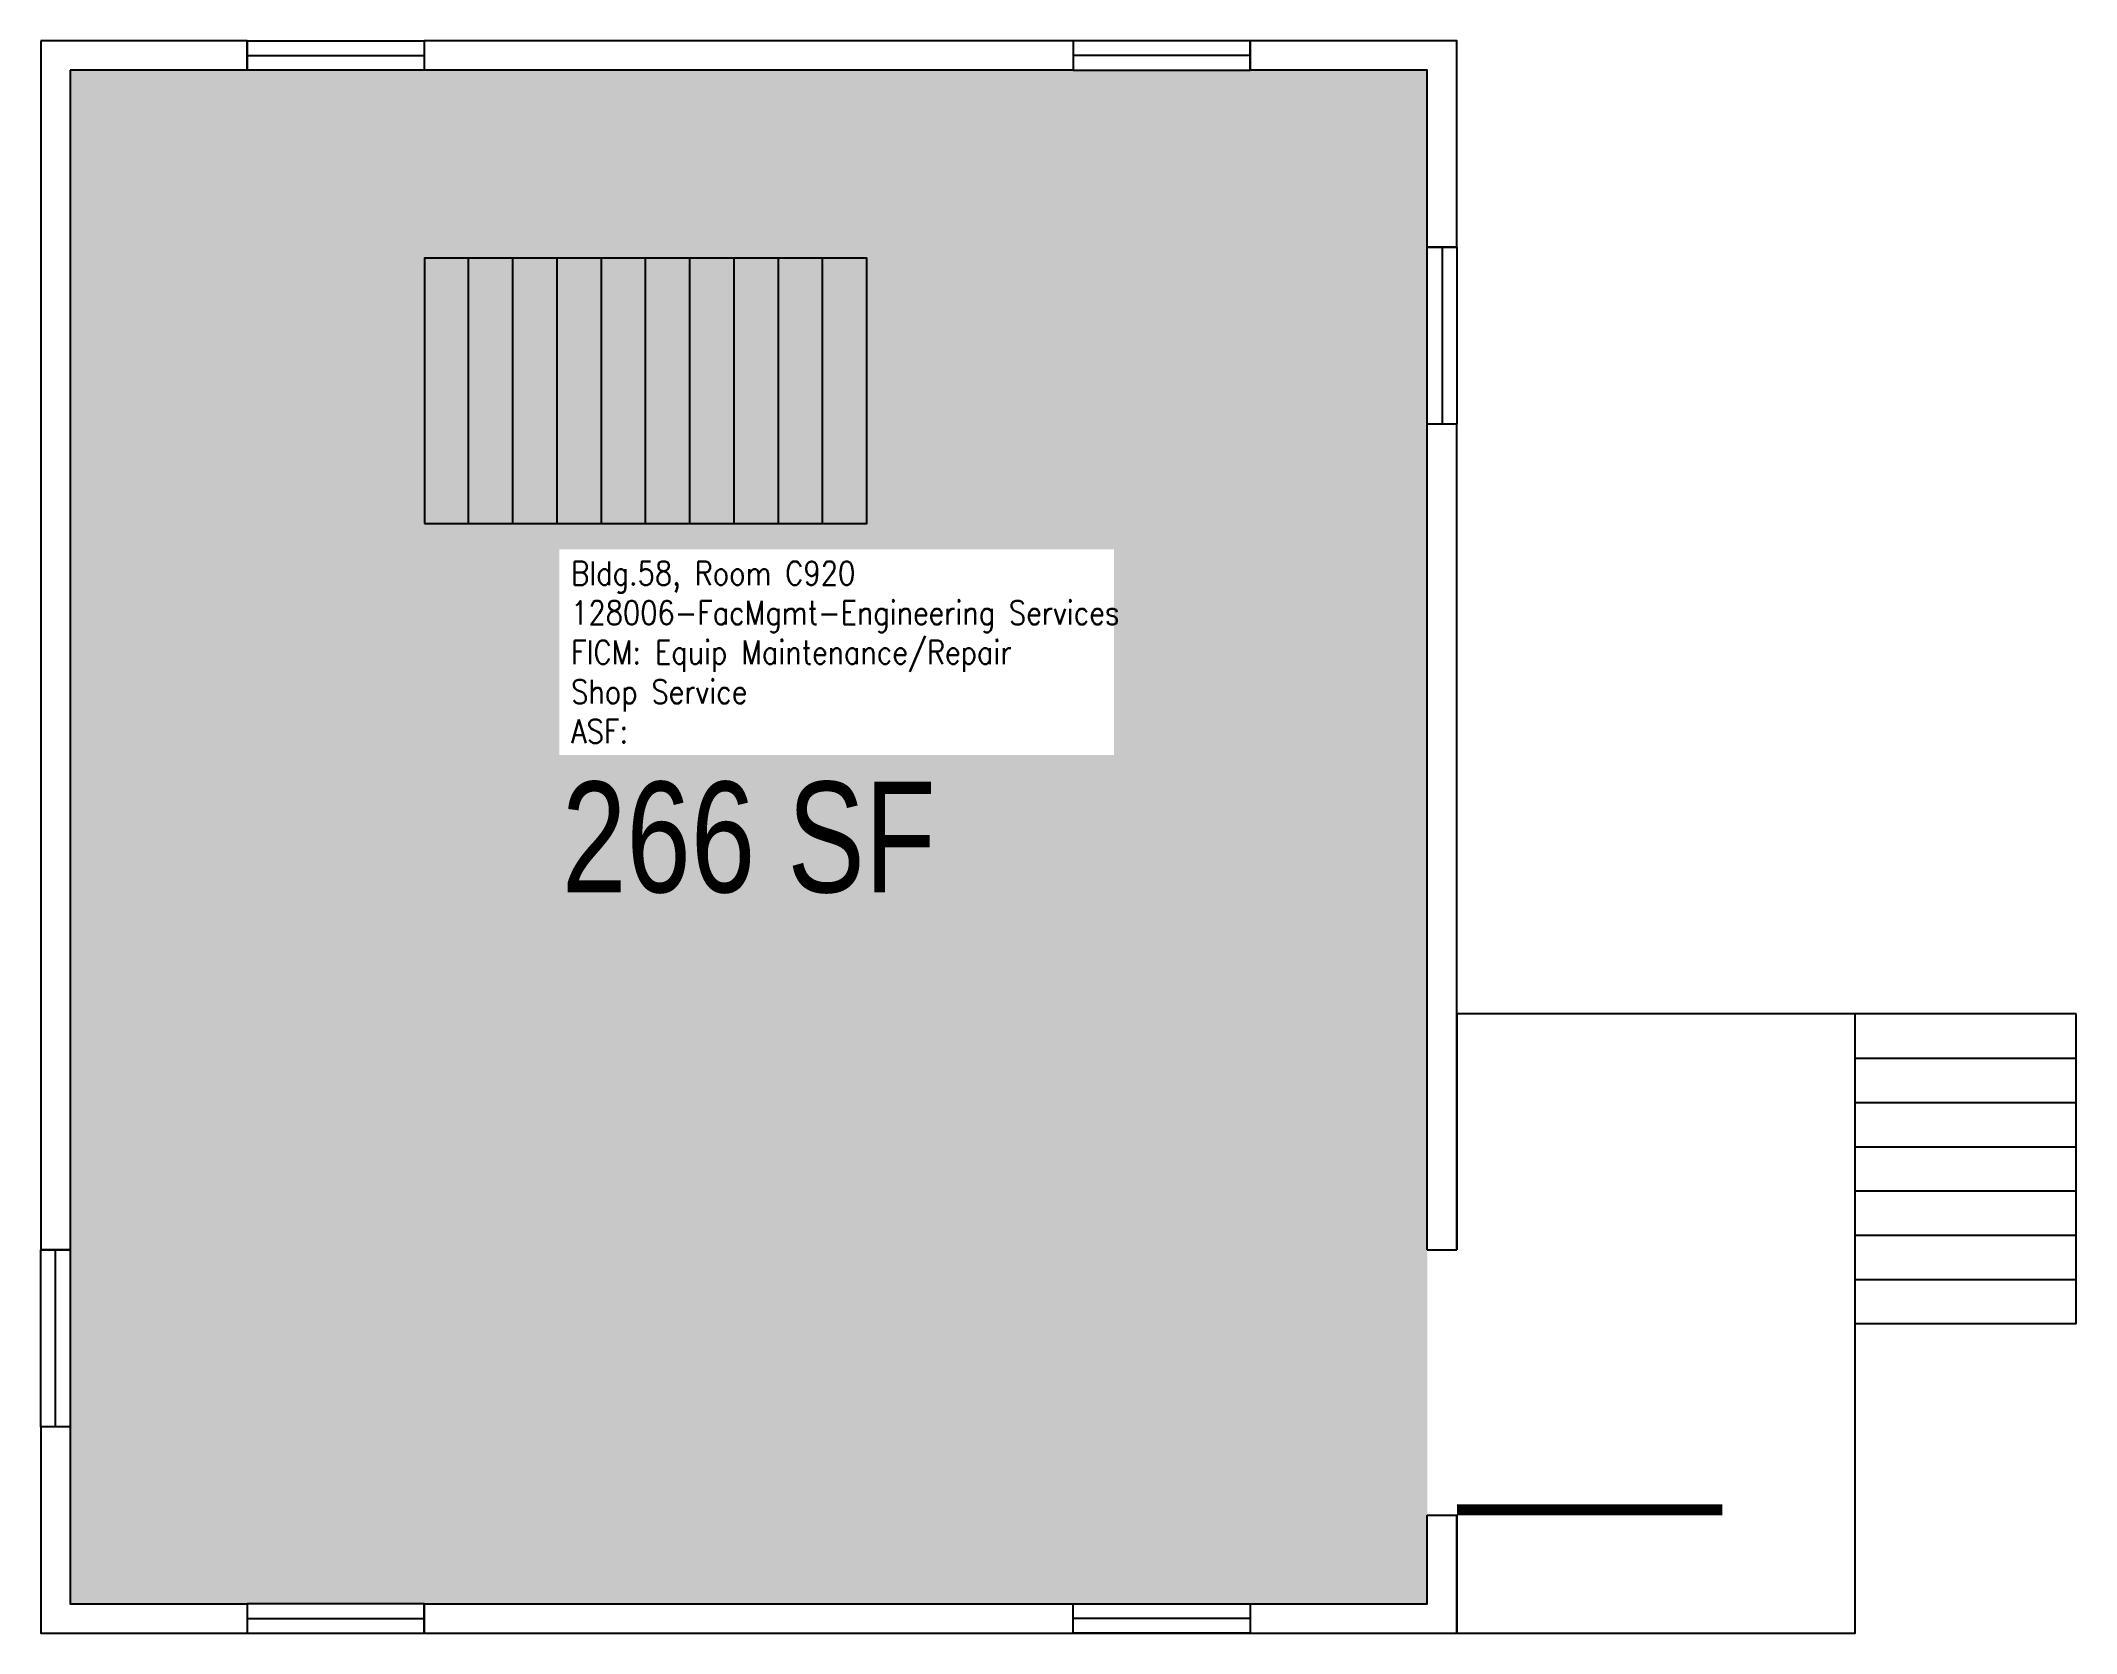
# Model space of a CAD drawing. Header units: inches. Extents: x 0 to 276, y 0 to 216.
import ezdxf
from ezdxf.enums import TextEntityAlignment as Align

# ---------------------------------------------------------------- set-up
doc = ezdxf.new("R2010")
doc.units = ezdxf.units.IN
doc.header["$LTSCALE"] = 100
doc.header["$MEASUREMENT"] = 0
for name, color, linetype in [('A-DOOR', 2, 'CONTINUOUS'), ('A-FLOR', 3, 'CONTINUOUS'), ('A-GLAZ', 1, 'CONTINUOUS'), ('A-GLAZ-SILL', 2, 'CONTINUOUS'), ('A-IDEN-RNUM', 7, 'CONTINUOUS'), ('A-IDEN-SNUM', 4, 'CONTINUOUS'), ('A-IDEN-VNUM', 4, 'CONTINUOUS'), ('A-WALL', 5, 'CONTINUOUS'), ('AREA-TEXT', 3, 'CONTINUOUS'), ('Rooms-Category-Color', 7, 'CONTINUOUS'), ('Rooms-College-Color', 7, 'CONTINUOUS'), ('Rooms-Department-Color', 7, 'CONTINUOUS'), ('Rooms-Division-Color', 7, 'CONTINUOUS'), ('Rooms-Information', 7, 'CONTINUOUS')]:
    doc.layers.add(name, color=color, linetype=linetype)
doc.styles.add('AREA', font='arial.ttf', dxfattribs={"width": 0.75, "height": 15})
doc.styles.add('ROOMSNUMBER', font='TXT.shx', dxfattribs={"height": 0.03})
doc.styles.add('ROOMVNUMBER', font='simplex.shx', dxfattribs={"width": 0.85})

msp = doc.modelspace()

# ---------------------------------------------------------------- hatches: boundary and pattern name
at = {"layer": 'Rooms-Category-Color', "true_color": 0xe3c5e1}
msp.add_hatch(color=254, dxfattribs=at).paths.add_polyline_path([(4, 4), (188, 4), (188, 212), (4, 212)])
at = {"layer": 'Rooms-College-Color', "true_color": 0xadadad}
msp.add_hatch(color=253, dxfattribs=at).paths.add_polyline_path([(4, 4), (188, 4), (188, 212), (4, 212)])
at = {"layer": 'Rooms-Department-Color', "true_color": 0x80bc67}
msp.add_hatch(color=83, dxfattribs=at).paths.add_polyline_path([(4, 4), (188, 4), (188, 212), (4, 212)])
at = {"layer": 'Rooms-Division-Color', "true_color": 0x80bc67}
msp.add_hatch(color=83, dxfattribs=at).paths.add_polyline_path([(4, 4), (188, 4), (188, 212), (4, 212)])

# ---------------------------------------------------------------- linework, layer by layer
at = {"layer": 'A-DOOR'}
msp.add_lwpolyline([(192.03, 16.75, 1.5, 1.5, 0), (228.03, 16.75, 0, 0, 0), (228.03, 16, 0, 0, 0.414214), (192.03, 52, 0, 0, 0.414214)], format="xyseb", dxfattribs=at)
at = {"layer": 'A-FLOR'}
msp.add_lwpolyline([(52.02, 150.5), (58.02, 150.5), (58.02, 186.5), (52.02, 186.5)], close=True, dxfattribs=at)
for points in [[(58.02, 150.5), (64.02, 150.5), (64.02, 186.5), (58.02, 186.5)], [(64.02, 150.5), (70.02, 150.5), (70.02, 186.5), (64.02, 186.5)], [(70.02, 150.5), (76.02, 150.5), (76.02, 186.5), (70.02, 186.5)], [(76.02, 150.5), (82.02, 150.5), (82.02, 186.5), (76.02, 186.5)], [(82.02, 150.5), (88.02, 150.5), (88.02, 186.5), (82.02, 186.5)], [(88.02, 150.5), (94.02, 150.5), (94.02, 186.5), (88.02, 186.5)], [(94.02, 150.5), (100.02, 150.5), (100.02, 186.5), (94.02, 186.5)], [(100.02, 150.5), (106.02, 150.5), (106.02, 186.5), (100.02, 186.5)], [(106.02, 150.5), (112.02, 150.5), (112.02, 186.5), (106.02, 186.5)], [(192, 16), (192, 0), (246, 0), (246, 84), (192, 84), (192, 52)], [(246, 78), (276, 78), (276, 84)], [(276, 84), (246, 84)], [(246, 72), (276, 72), (276, 78)], [(246, 66), (276, 66), (276, 72)], [(246, 60), (276, 60), (276, 66)], [(246, 54), (276, 54), (276, 60)], [(246, 48), (276, 48), (276, 54)], [(246, 42), (276, 42), (276, 48)]]:
    msp.add_lwpolyline(points, dxfattribs=at)
at = {"layer": 'A-GLAZ'}
for points in [[(28, 214), (52, 214)], [(164, 214), (140, 214)], [(190, 188), (190, 164)], [(2, 28), (2, 52)], [(28, 2), (52, 2)], [(164, 2), (140, 2)]]:
    msp.add_lwpolyline(points, dxfattribs=at)
at = {"layer": 'A-GLAZ-SILL'}
for points in [[(28, 216), (52, 216), (52, 212), (28, 212)], [(164, 216), (140, 216), (140, 212), (164, 212)], [(192, 188), (192, 164), (188, 164), (188, 188)], [(0, 28), (0, 52), (4, 52), (4, 28)], [(28, 0), (52, 0), (52, 4), (28, 4)], [(164, 0), (140, 0), (140, 4), (164, 4)]]:
    msp.add_lwpolyline(points, close=True, dxfattribs=at)
at = {"layer": 'A-WALL'}
for p, q in [((188, 52), (192, 52)), ((188, 16), (192, 16))]:
    msp.add_line(p, q, dxfattribs=at)
for points in [[(0, 216), (0, 52)], [(28, 216), (0, 216), (0, 216)], [(28, 216), (28, 212)], [(52, 216), (52, 212)], [(140, 216), (52, 216)], [(140, 216), (140, 212)], [(164, 216), (164, 212)], [(192, 188), (192, 216), (164, 216)], [(4, 212), (4, 52)], [(28, 212), (4, 212), (4, 212)], [(140, 212), (52, 212)], [(188, 188), (188, 212), (164, 212)], [(192, 188), (188, 188)], [(192, 164), (188, 164)], [(188, 52), (188, 164)], [(192, 52), (192, 164)], [(4, 52), (0, 52)], [(4, 28), (0, 28)], [(0, 28), (0, 0), (28, 0)], [(4, 28), (4, 4), (28, 4)], [(52, 4), (188, 4), (188, 16)], [(52, 0), (192, 0), (192, 16)], [(28, 4), (28, 0)], [(52, 4), (52, 0)]]:
    msp.add_lwpolyline(points, dxfattribs=at)

# ---------------------------------------------------------------- texts
at = {"layer": 'A-IDEN-RNUM', "style": 'ROOMSNUMBER', "width": 0.85}
msp.add_text('0920-00', height=1, dxfattribs=at).set_placement((96.51, 131.99), align=Align.MIDDLE)
at = {"layer": 'A-IDEN-SNUM', "style": 'ROOMSNUMBER', "width": 0.85}
msp.add_text('0580C92000', height=1, dxfattribs=at).set_placement((96.51, 131.99), align=Align.MIDDLE)
at = {"layer": 'A-IDEN-VNUM', "style": 'ROOMVNUMBER', "width": 0.85}
msp.add_text('920', height=22.5, dxfattribs=at).set_placement((96.51, 131.99), align=Align.MIDDLE)
at = {"layer": 'AREA-TEXT', "style": 'AREA', "width": 0.75}
msp.add_text('266 SF', height=15, dxfattribs=at).set_placement((96, 108), align=Align.MIDDLE_CENTER)

# ---------------------------------------------------------------- next in the draw order: texts
at = {"layer": 'Rooms-Information', "insert": (71.92, 120.74), "char_height": 3.21429, "width": 72, "attachment_point": 7, "style": 'ROOMVNUMBER', "bg_fill": 3, "box_fill_scale": 1.5, "bg_fill_color": 256, "bg_fill_true_color": 13158600, "bg_fill_transparency": 0}
msp.add_mtext('Bldg.58, Room C920^M^J128006-FacMgmt-Engineering Services^M^JFICM: Equip Maintenance/Repair Shop Service^M^JASF: ', dxfattribs=at)

doc.saveas('drawing.dxf')
